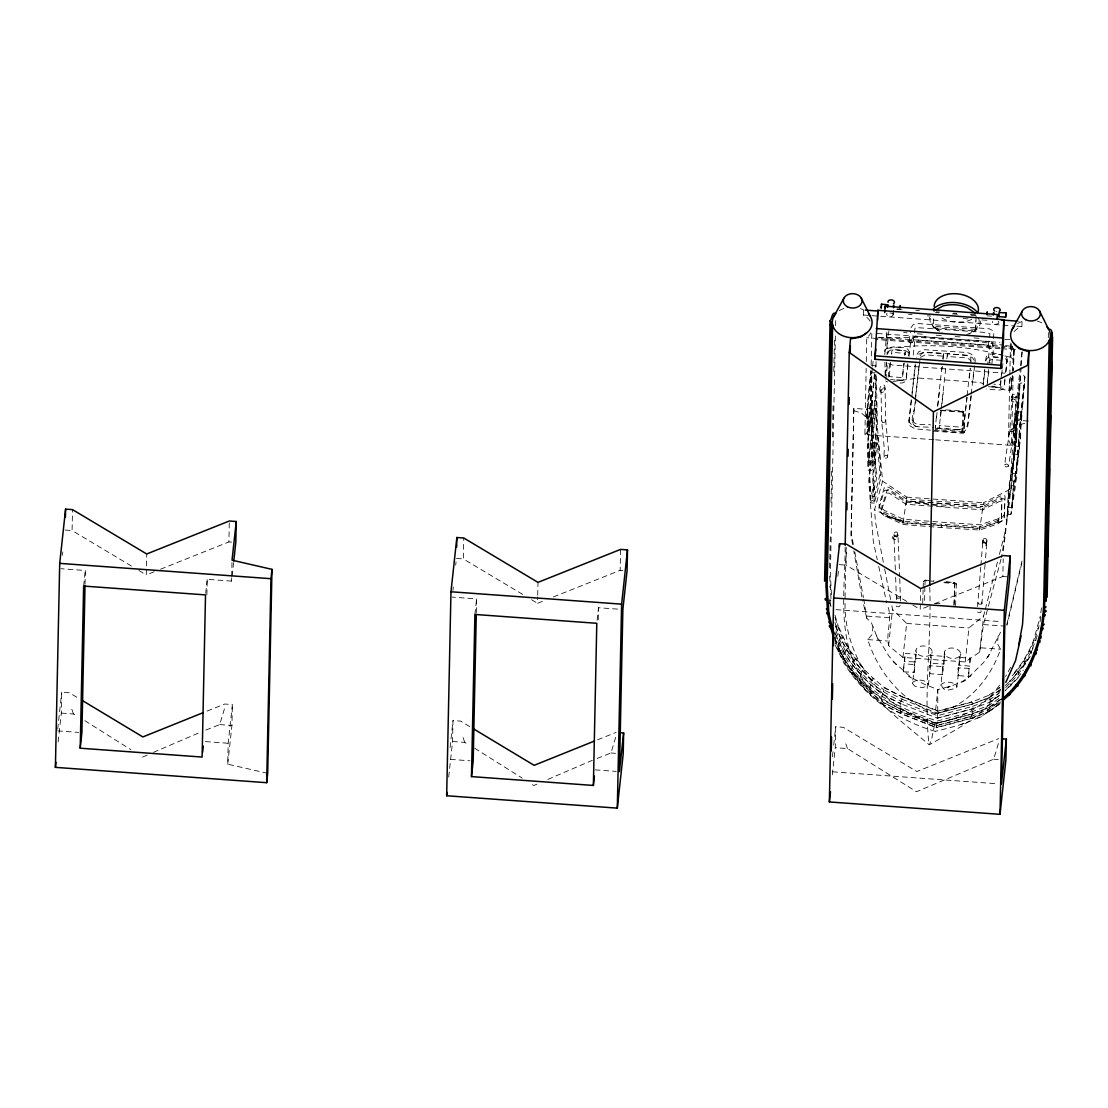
<?xml version="1.0" encoding="UTF-8"?>
<svg xmlns="http://www.w3.org/2000/svg" width="1108" height="1108" viewBox="0 0 1108 1108"><rect width="100%" height="100%" fill="white"/><g stroke="black" fill="none" stroke-linecap="round" stroke-linejoin="round"><path stroke-width="0.75" stroke-dasharray="5 3.75" d="M1015.773 480.983L1017.56 454.017L1022.144 411.899L1018.044 411.871L1011.798 479.238C1010.718 482.091 1017.324 482.035 1016.064 478.85M1013.751 452.715L1012.463 472.133C1011.673 473.892 1017.172 474.612 1016.479 472.507L1017.753 453.601M1012.463 472.964L1015.925 441.275C1017.933 434.53 1012.421 413.561 1021.451 420.361M1018.529 454.959L1014.665 453.934L1014.54 455.54M1019.415 448.795C1021.036 445.845 1014.291 444.931 1015.44 448.269M911.275 399.697L908.975 420.112L909.793 425.735L915.014 428.851L930.512 430.167M908.975 420.112C910.374 429.475 924.861 425.984 930.582 427.508M915.388 398.257C918.407 405.14 905.153 424.502 917.632 426.705M912.909 420.306C914.696 427.3 926.219 422.813 930.554 424.96M1001.563 518.059L1001.729 502.229A6.565 2.161 -39.3 0 0 997.989 502.187L982.754 509.832L906.081 504.265L889.419 493.351A6.039 2.313 46.3 0 0 886.912 493.78L881.622 510.137A2.992 1.15 46.1 0 0 884.392 513.849L903.228 522.602L979.901 528.17L982.921 506.439L998.142 498.794A6.565 2.161 -39.3 0 1 1001.881 498.835L1001.549 518.309A3.961 1.316 -39.2 0 1 998.266 521.965L982.893 527.173M1024.789 423.381L1019.845 424.558L1013.46 428.367L1020.149 368.604M1008.446 507.353L1011.812 507.796L1013.654 483.697L1019.54 446.926M933.919 439.71L864.905 434.71L866.165 368.341M866.29 361.54L866.747 337.718L868.423 336.306A19.889 15.249 1.2 0 0 870.805 332.788M934.861 724.687L934.889 723.15C880.791 709.868 843.133 655.659 845.113 600.716M58.156 741.931L61.3 713.109L61.729 692.181L69.319 692.735L79.014 698.539M131.436 566.036L72.075 530.538L72.519 509.625M85.039 584.29L85.33 570.495L60.954 568.723M154.22 571.742L146.27 574.913L146.713 553.986M206.891 594.857L207.224 579.332L231.6 581.104L231.96 577.739M160.577 569.207L228.885 541.923L229.314 520.995M267.693 773.342L227.736 764.174L228.179 743.246L232.375 704.563L224.786 704.023L204.745 712.029M231.6 581.104L231.669 577.891M231.697 576.271L232.001 561.798M227.736 764.174L231.932 725.491L232.375 704.563M448.698 777.096L452.563 741.501L453.006 720.574L460.596 721.128L470.291 726.931M522.699 594.428L463.338 558.931L463.781 538.017M476.301 612.682L476.592 598.888L452.216 597.115M542.311 601.395L537.546 603.306L537.671 596.866M537.712 595.259L537.989 582.379M598.237 619.801L598.486 607.724L622.862 609.497M553.432 596.963L620.148 570.315L620.591 549.388M829.629 567.878L830.321 535.136M831.014 502.381L831.706 469.64M832.385 436.884L833.077 404.129M833.77 371.388L834.462 338.632M835.39 335.987L830.377 573.847L831.512 595.979M835.612 325.641L835.751 318.744M832.316 774.811L835.266 747.692L835.709 726.765L843.299 727.319L916.828 771.528L998.751 738.593M845.141 547.047C845.127 588.403 837.288 633.568 858.34 671.656C874.226 702.417 903.366 722.61 928.947 744.59L929.418 744.701C955.235 730.186 983.322 716.239 1000.219 690.796M845.058 597.794L846.11 547.726M906.884 601.505L846.041 565.122L846.415 547.421M870.5 500.304L867.73 409.392L853.852 408.381L850.972 535.552L852.952 546.286M853.852 408.381L851.221 533.294L853.479 545.122M870.071 321.112A19.889 15.249 1.2 0 0 863.423 315.032L863.52 309.977M869.849 426.248L870.999 371.596M871.137 364.767L871.871 330.613M887.937 353.189L888.034 352.746A5.651 4.155 2.4 0 1 893.27 349.56L904.308 350.433A5.928 4.363 2.4 0 1 908.975 354.574L909.059 351.832A5.928 4.363 1.5 0 0 904.377 347.718L893.339 346.929A5.651 4.155 1.5 0 0 888.09 350.142L887.646 353.868M928.185 606.325L920.236 609.497L920.679 588.57M970.913 315.212L975.982 315.586L976.148 314.035L975.663 330.973L933.435 327.899L933.725 314.229M929.737 587.254C931.731 639.385 923.476 692.708 928.947 744.59M963.281 411.428L962.755 431.344L963.129 411.096L943.988 409.725M933.268 431.095L962.478 433.214A1.828 1.177 6.2 0 0 964.306 432.162L964.791 412.758A2.368 1.524 6.2 0 0 962.464 411.054M975.663 330.973L975.871 320.711M984.763 369.186L983.295 382.772A5.595 4.113 1.5 0 0 983.558 383.839M1005.912 371.817L1007.006 361.54A5.928 4.363 0.6 0 0 1003.793 357.856M1006.992 362.011L1007.075 358.937A5.928 4.363 1.5 0 0 1003.862 355.239M934.543 603.777L1002.851 576.506L1003.225 558.806M1008.529 436.317L1009.79 376.54M1009.831 374.836L1010.468 344.089M1007.657 513.904L1009.499 485.553L1015.607 446.524M1014.055 331.569A19.889 15.249 1.2 0 1 1021.922 326.528L1022.033 321.486L1018.584 321.237M1048.306 337.621L1048.403 332.455M935.637 439.834L1011.507 445.347L1013.211 372.191M1010.828 342.94A19.889 15.249 1.2 0 0 1012.407 346.749L1013.751 348.383L1013.238 370.488L1014.609 347.58M891.538 354.214L891.898 350.959A1.717 1.26 1.5 0 1 893.754 349.823L903.297 350.502A2.008 1.468 1.5 0 1 905.125 352.122L905.056 354.837A2.008 1.468 2.4 0 0 903.228 353.217L893.685 352.469A1.717 1.26 2.4 0 0 891.829 353.591M935.387 425.306L935.318 427.979L936.731 413.326M943.033 359.546L943.476 353.41L923.186 352.469L918.74 354.228L916.358 357.247M971.037 362.441L970.774 358.119L967.381 355.474L947.395 353.687L947.326 356.457L966.495 357.87L969.403 359.2L970.94 361.291M974.971 362.607C976.647 356.637 970.539 352.51 965.234 352.427L924.557 349.699L918.809 351.665L916.261 355.474M983.308 382.329L983.239 385.072L984.86 370.404M871.677 404.572L871.83 426.885L875.528 393.243L875.348 375.293M896.469 599.691L895.638 576.769M853.603 410.639L861.359 413.049L866.83 417.73L872.356 368.05M875.209 372.787L871.054 372.8L867.398 406.719L867.633 426.594L871.83 426.885M1015.939 415.735L1014.042 443.588C1012.892 445.956 1019.332 446.759 1018.349 443.989L1020.551 417.508M1015.981 417.065L1014.693 436.483C1013.834 438.477 1019.692 439.031 1019.041 436.898L1020.413 419.046M1016.022 416.566L1020.094 377.994C1018.848 374.629 1025.98 374.767 1024.872 377.676L1022.726 404.766M899.89 308.689L899.876 309.52L896.746 309.298M922.673 603.237L923.116 589.858M923.172 588.196L923.393 581.492A2.022 1.496 6.8 0 1 925.457 580.135L933.961 580.869M924.861 586.658L924.598 602.475M924.917 584.996L925.166 580.481M953.96 605.536L954.777 582.78L945.609 581.603M954.085 604.442L954.805 582.974M955.595 605.688L956.301 584.138A2.368 1.745 6.8 0 0 954.016 582.199M1004.333 517.09L1004.914 499.888A11.509 3.823 -39.2 0 0 1004.25 499.002L1003.862 498.849A11.537 3.795 -39.3 0 0 998.46 500.234L983.045 507.963L906.372 502.409L890.126 491.647A10.595 4.058 46.3 0 0 885.527 490.165L885.084 490.276A10.581 4.086 46.1 0 0 884.004 491.523L879.018 508.281A6.357 2.465 46.1 0 0 883.976 515.483L902.923 524.472L941.246 527.56L979.61 530.039L997.02 524.209A6.496 2.161 -39.2 0 0 1004.167 517.644L1005.081 496.495A11.509 3.823 -39.2 0 0 1004.402 495.608L1004.014 495.456A11.537 3.795 -39.3 0 0 998.627 496.841L983.212 504.583L906.524 499.016L890.292 488.268A10.595 4.058 46.3 0 0 885.694 486.772L885.237 486.883A10.581 4.086 46.1 0 0 884.17 488.129L879.281 504.431L879.018 508.281M1012.033 396.692L1012.061 396.207C1021.756 402.426 1011.438 386.166 1011.59 399.766M872.176 443.754L872.564 462.659L876.303 429.018L875.985 408.561L872.411 440.347C873.796 445.208 866.151 444.779 868.27 440.111L871.747 408.561L875.985 408.561M868.035 443.519L868.312 462.368L872.564 462.659M999.527 695.228L989.79 702.14L990.081 707.195L972.131 714.078L936.869 723.413L900.167 708.857L881.497 699.314L859.85 679.993L851.124 669.523L852.204 667.792C872.024 696.627 905.181 710.076 937.049 721.059L972.035 711.807L989.666 705.034L999.444 698.095M900.458 601.035L899.765 578.099M881.622 510.137L881.788 506.758L887.065 490.387A6.039 2.313 46.3 0 1 890.97 490.761L906.233 500.885L944.432 506.827M879.184 504.888A6.357 2.465 46.1 0 0 884.142 512.09L903.089 521.079L902.923 524.472L906.233 500.885L982.921 506.439L906.233 500.885M941.246 527.56L941.412 524.167L903.089 521.079L884.752 516.009L901.552 520.358M997.796 522.256L998.433 518.572A3.961 1.316 -39.2 0 0 1001.715 514.915L1001.729 514.666M1021.133 367.33L1016.632 437.992L1008.349 490.276L1006.964 519.333L979.472 528.516L902.798 522.948L874.531 509.722L882.605 481.149L877.453 427.896L876.317 375.169M1012.047 396.512L1009.928 429.835L1005.191 460.249L1005.205 465.997A2.368 1.579 35.7 0 0 1006.576 466.98L1008.599 466.233L1013.931 430.541L1016.105 396.415L1015.51 401.318M1016.064 397.149L1016.105 396.415M998.197 635.743L997.435 643.651L1000.538 649.233C990.386 678.996 967.035 706.696 935.221 713.538L937.853 689.578L951.093 686.074L947.451 687.459L965.844 680.409L961.869 681.932L971.079 675.395L967.644 678.193L983.627 662.459L990.081 653.568L987.657 657.252L1000.566 632.211M1018.086 412.896L1018.141 411.608M1020.357 377.246L1020.399 375.875M991.965 386.083L1006.369 390.362L1010.773 390.099L1011.992 376.54M1012.296 371.402L1014.028 347.524M1028.238 421.026L1014.36 420.029C1011.41 465.914 1009.028 512.228 1001.466 557.518M1021.244 365.612L1022.227 350.1L1020.343 366.928M834.961 622.53L836.332 627.156L835.307 628.998C841.138 645.271 850.238 660.257 861.858 673.041C881.095 696.101 910.485 705.173 937.479 715.699L972.104 706.53L973.059 707.541L972.45 708.885L937.313 718.192L900.735 703.677L900.416 702.264L902.134 699.19L883.769 689.855L883.575 688.373L884.78 687.777L902.812 696.987L937.811 710.865L936.426 727.734L900.43 713.455L881.968 704.023L869.905 694.204L869.794 693.123L870.694 692.292L883.658 702.721L901.94 712.042L936.482 725.74L969.666 716.959L988.571 709.605L999.776 701.655L1000.496 699.286L989.292 707.236L971.633 714.009L936.842 723.219C895.403 711.087 856.803 688.359 838.659 647.626L837.69 647.183C845.21 663.027 854.573 677.916 866.553 690.783M1019.028 398.035L1014 444.959M1016.756 433.671L1016.022 442.05M1020.773 434.045L1015.15 487.977L1011.285 512.824C1011.895 515.511 1006.355 514.86 1007.906 512.381M980.76 567.144L977.561 606.588M980.899 565.454L982.838 541.203C982.131 537.103 988.336 537.948 986.868 541.757L985.206 562.601M985.067 564.291L981.674 606.381M1018.377 403.755L1019.692 384.351C1018.986 382.149 1025.094 382.856 1024.18 384.767L1022.67 404.171M1020.274 419.212L1020.496 416.899M871.927 430.638L871.885 408.381M1017.629 453.241L1017.906 450.457M1013.792 452.216L1017.407 419.17M1018.335 404.268L1014.693 437.314M1020.606 416.996L1020.565 416.179M1022.615 404.669L1022.518 406.802M874.475 373.853L870.943 408.118L871.428 434.474L871.857 432.355M874.932 374.199L867.689 441.344L867.799 468.601C867.038 471.537 873.769 471.385 872.592 468.13L876.83 428.117L876.511 402.384C877.259 399.462 870.722 399.711 871.844 402.869M1020.648 416.511L1024.942 376.388M1022.573 405.154L1018.321 445.236M1003.252 550.87L1011.285 487.132M62.408 555.26L62.782 551.909M57.713 729.189L61.729 692.181M83.64 586.063L85.33 570.495M205.7 593.348L207.224 579.332M232.14 576.063L233.608 562.601M452.95 590.384L453.31 587.018M455.693 565.163L456.053 561.798M450.083 747.485L453.006 720.574M474.903 614.455L476.592 598.888M597.129 620.189L598.486 607.724M837.856 576.271L838.396 571.271M870.791 370.418L866.761 411.941L867.204 434.142L871.428 434.474M866.83 417.73L867.73 409.392M832.454 756.709L832.994 751.709M833.715 745.061L835.709 726.765M880.209 391.152C877.91 386.983 884.696 381.401 885.029 387.62L885.735 420.818L888.408 448.975L887.439 457.466A2.368 1.648 -23.4 0 1 885.929 458.241L883.893 457.202L884.322 449.059L881.663 420.943L880.957 387.675C881.012 390.335 887.231 384.725 884.322 390.902M884.766 354.56L886.926 331.666L887.065 354.754M884.71 351.527L884.96 349.782L887.009 348.397L888.935 330.696M885.846 379.379L887.619 363.022L892.079 364.989L1004.956 373.161M893.131 314.658L893.616 310.143M888.131 377.219L889.516 364.463M937.687 713.247L972.007 704.217L972.464 702.791L971.439 701.973L937.714 711.197L902.812 696.987L901.746 697.652L901.926 699.134L937.659 713.303L972.007 704.217L989.444 697.528L989.901 696.087L988.751 695.325L970.58 702.5L937.714 711.197L937.853 689.578L924.072 684.107L908.699 676.268L912.147 678.318L893.505 661.615L896.275 664.869L888.519 655.548L876.373 635.355L877.993 639.316L871.442 622.848L866.761 618.181L863.769 599.22M908.975 356.541L910.873 340.114L914.876 336.347M895.361 569.941L893.934 535.316C894.018 537.061 900.776 531.895 896.58 538.599A2.535 1.773 -29.6 0 1 895.07 539.471C888.63 539.361 896.843 526.231 897.979 534.859L899.696 576.395M913.227 355.142L914.765 341.209L916.953 339.99L986.979 344.962L989.624 346.679L987.768 363.992M1001.023 559.18L983.475 624.58L979.666 652.169L965.248 661.947L902.965 657.432L888.602 645.562C885.541 632.1 893.408 617.876 887.037 604.525M888.602 645.562L892.536 609.317L891.552 604.275M933.435 327.899L930.512 318.356M902.965 657.432L906.649 623.444L892.536 609.317M835.141 632.488C846.706 663.443 870.182 690.824 900.956 703.719L899.724 708.04L900.887 711.294L936.606 725.463L970.927 716.377L971.467 717.098L971.024 718.58L936.426 727.734M960.567 653.859L958.697 665.105L969.639 666.143L969.777 665.423L970.192 658.027L959.085 657.459L959.417 664.468L957.575 675.478L968.503 676.503L968.738 675.077L969.071 668.401L957.963 667.833L958.281 674.827L956.758 687.528C936.412 696.281 941.301 679.744 943.268 666.531L929.529 665.769L929.847 672.764L928.31 685.464L922.604 687.639L914.751 686.115L912.327 683.359L915.042 664.717L904.059 663.692L903.435 670.852L903.505 671.794L914.571 672.362L914.28 665.396L916.164 654.343L905.181 653.318L904.64 658.761L904.627 661.421L915.693 661.988L915.887 650.618M930.526 666.573L930.651 655.396L944.598 656.407L942.714 667.459L943.42 672.334L942.673 674.634L929.335 673.664L930.526 666.573L929.847 665.562M944.321 652.681L944.127 664.052L930.457 663.29L932.133 651.795M940.637 410.528L962.395 412.107L962.52 410.86M962.727 430.236L962.52 431.483L935.124 429.502M964.32 432.162L964.389 431.497A1.828 1.177 6.2 0 1 962.547 432.549L932.174 430.292M991.826 364.283L993.682 346.458L992.352 343.328L989.693 341.486M965.248 661.947L968.932 627.959L983.613 615.937L984.887 610.951M982.561 542.837L982.893 540.025L984.61 542.311L986.923 540.635L986.065 545.482L983.779 545.025L982.561 542.837L984.735 542.38L986.439 544.887M1012.767 359.047L1010.856 357.385L1012.615 341.306M979.666 652.169L983.613 615.937M1008.876 390.805L1010.773 373.257M1010.773 390.099L1012.56 373.742M1011.272 388.562L1012.698 375.418M1013.46 428.367L1014.36 420.029M1016.161 415.209L1019.72 383.479M1016.632 437.992L1010.482 493.074M1020.745 415.639L1024.221 383.867M885.292 375.21L886.732 362.081M885.583 374.532L886.857 363.036M890.638 362.371L889.128 378.036L889.198 375.404A1.676 1.233 1.5 0 0 890.735 376.748L900.762 377.468A1.565 1.15 1.5 0 0 902.438 376.429L903.879 363.466M904.765 355.363L905.125 352.122M904.17 362.898L902.369 379.158A1.565 1.136 2 0 1 900.693 380.169L890.666 379.379M907.784 363.743L906.247 377.232A5.485 4.044 1.5 0 1 901.164 380.363L893.713 379.85M908.685 355.571L909.045 352.302M907.881 364.92L906.178 379.961A5.485 4.003 2 0 1 901.095 383.036L897.078 382.759M985.663 360.986L986.12 357.247A5.651 4.155 1.5 0 1 991.355 354.034L1001.757 354.754M987.228 382.509L988.668 369.476M989.389 362.953L989.929 358.064A1.717 1.26 1.5 0 1 991.771 356.928L1001.313 357.621M987.159 385.196L988.779 370.557M1000.815 380.307L1000.469 383.548A1.565 1.15 1.5 0 1 998.779 384.573L993.765 384.213M1000.995 378.687L1001.895 370.571M1000.94 381.304L1000.399 386.166A1.565 1.15 0.6 0 1 998.71 387.218L988.682 386.554M1001.646 374.823L1002.186 369.961M1002.366 368.341L1002.906 363.479M1004.901 379.019L1004.277 384.351A5.485 4.044 1.5 0 1 999.181 387.468L988.308 386.72M1005.621 372.482L1007.061 359.421M1005.011 379.989L1004.208 386.941A5.485 4.03 0.6 0 1 999.832 390.044L987.644 389.324A5.595 4.072 1.1 0 1 986.272 388.95M872.55 366.374L873.118 361.319M912.036 392.897L915.291 363.978M908.906 422.785L911.676 398.146M911.856 396.498L915.443 364.657M915.582 396.553L919.211 364.324M912.84 423.007L915.222 401.705M915.416 400.071L919.917 360.114M937.506 406.47L941.939 367.108M942.908 358.549L943.476 353.41M936.495 417.522L937.077 412.425M937.839 405.639L939.362 392.066M941.883 369.726L942.271 366.332M941.038 410.182L939.238 428.27L939.307 425.597L958.988 427.023A5.055 3.698 1.5 0 0 960.747 426.926L963.835 424.433L966.896 397.232M941.232 408.478L945.858 367.385M946.828 358.826L947.395 353.687M940.567 416.539L941.288 410.099M942.008 403.644L943.282 392.37M967.09 395.528L970.151 368.327M967.104 397.329L963.766 427.134L960.678 429.599A5.055 3.67 1.5 0 1 958.919 429.696L932.244 427.633M969.292 377.994L970.345 368.659M971.01 395.819L967.603 425.43L964.846 428.394L958.835 429.558M971.19 394.116L974.07 368.549M971.217 395.875L967.533 428.117L964.791 431.067L958.766 432.217M973.073 379.518L974.777 364.297M1019.18 436.4L1019 437.799M1012.061 478.49L1011.784 480.595M1021.285 420.86L1021.493 419.503M1016.645 472.008L1016.479 473.324M900.015 308.744L899.904 309.52M1010.925 488.78L1011.382 485.623L1015.357 486.149M923.421 581.298L923.324 582.06A2.022 1.496 6.3 0 1 925.388 580.675L933.767 581.257M943.878 582.697L953.919 583.417L954.057 582.323M875.168 367.33L875.597 365.211L875.735 366.609M1013.501 484.875L1010.953 514.347M909.142 341.306L910.499 331.154M913.2 341.596L915 328.176L916.759 327.608L987.27 332.58L989.956 333.799L988.114 347.039M992.172 347.33L993.931 332.885L992.394 330.35L989.098 328.771L917.576 323.494L913.227 324.602L910.956 327.774M1008.474 507.104L1009.803 484.819L1014.679 453.975M1009.665 681.572C1010.635 680.644 1040.066 648.222 1028.792 651.296L1022.878 661.615L1013.612 673.747M1013.668 484.916L1018.543 454.515M1040.786 612.807L1041.478 607.904M902.798 522.948L903.089 521.079M906.524 499.016L906.815 497.146L882.605 481.149M906.081 504.265L906.372 502.409M979.472 528.516L979.763 526.646L997.186 520.815A6.496 2.161 -39.2 0 0 1004.333 514.264L1004.485 513.697M983.212 504.583L983.502 502.713L1008.349 490.276M979.901 528.17L979.61 530.039L979.763 526.646L941.412 524.167M982.754 509.832L983.045 507.963M871.345 365.654L875.597 365.211M985.954 360.446L986.051 360.003A5.651 4.155 0.6 0 1 991.286 356.762L1001.687 357.399M893.02 538.502L893.671 537.228A2.535 1.773 -29.6 0 1 895.181 536.341L897.245 537.311M883.893 457.202L884.53 455.997A2.368 1.648 -23.4 0 1 886.026 455.236L888.076 456.274M915.402 655.022L915.956 654.094M914.28 665.396L914.529 664.495M943.836 657.086L944.404 656.158M942.714 667.459L943.268 666.531M937.326 718.15L972.215 708.885L990.303 702.043L1001.452 694.12M874.558 496.356L880.057 474.182L877.134 442.881L873.27 442.674L875.985 474.113L871.137 496.315L874.655 496.273L873.215 477.479L877.093 442.757M920.166 355.834L921.759 353.438L925.817 352.219L966.439 355.197L972.381 357.579L974.985 361.79M1004.665 464.723L1006.673 463.975A2.368 1.579 35.7 0 1 1008.058 464.945L1008.599 466.233M1028.792 651.296L1033.653 640.258L1040.329 616.09M1040.994 617.004C1036.825 638.596 1027.573 659.606 1012.31 675.672M1011.826 507.769L1019.942 441.635L1022.158 411.885M1021.853 563.072L1006.95 625.355M1006.798 624.566L1022.005 560.994M224.398 708.954L219.73 724.604L202.847 731.225M615.674 737.346L610.993 752.997L595.605 759.035M998.377 743.537L993.696 759.188L916.468 791.721L847.481 748.579L835.266 747.692M930.983 662.418L930.457 663.29M929.847 672.791L929.335 673.664M959.417 664.481L958.905 665.354M958.295 674.855L957.769 675.728M985.317 609.289L997.699 561.105M999.402 554.471L1005.371 531.203M873.242 442.701L869.448 477.409L871.068 496.329M904.627 661.421L905.222 653.36M903.505 671.794L904.1 663.734M970.192 658.027L969.639 666.143M969.071 668.401L968.503 676.503M867.73 426.566L871.387 393.008L871.193 372.62M868.409 462.341L875.902 394.6L875.916 374.642M912.327 683.359L912.59 682.431C916.815 678.83 925.873 679.398 928.573 684.536M940.761 685.423L941.024 684.495C945.249 680.894 954.32 681.462 957.021 686.6M970.927 716.377L972.755 713.344L972.45 708.885M1037.254 635.687C1031.908 652.986 1022.144 668.803 1009.402 681.628M877.301 435.153L872.578 476.856L874.337 503.046L880.264 480.041A8.421 1.011 -88.7 0 0 880.611 477.285L880.763 469.363L877.619 436.441C877.965 433.782 872.204 434.114 872.993 436.926L868.741 480.734L873.298 541.438L877.273 559.706M835.072 617.627C840.363 637.045 850.681 655.05 864.475 669.661L848.977 648.997L838.202 626.075L836.457 625.327L835.723 626.671L840.557 638.485L846.692 649.953C856.262 665.659 869.226 679.052 884.004 689.938L882.19 694.19L900.956 703.719M835.723 626.671L836.332 627.156C843.604 647.64 856.262 665.963 872.398 680.478L870.265 684.412L882.19 694.19M1031.257 652.072L1033.099 647.903M876.373 400.985L871.719 443.117L872.162 470.235M1010.094 681.254L1010.122 680.146M1010.607 667.321L1005.579 676.406M1030.205 656.213L1018.058 674.841L1005.302 687.874M901.94 712.042L900.43 713.455L900.887 711.294L882.494 701.904L881.663 702.791L881.968 704.023L901.109 713.455L936.385 727.444L970.289 718.469L987.934 711.696L999.984 703.788M829.061 603.625L830.127 601.907L829.601 596.88M835.307 645.396L844.088 663.207C864.545 696.669 897.66 720.657 935.29 731.335L936.482 725.74L936.412 727.721M920.429 357.385L925.235 354.837L943.407 356.139M883.658 702.721L882.73 704.065C861.775 688.484 844.324 667.598 835.28 642.917M966.785 334.394C973.904 332.649 981.536 325.877 978.503 317.913M999.555 685.159C984.444 706.641 960.608 719.424 934.889 723.15L931.814 738.482L929.418 744.701M1005.552 690.145L1018.363 677.071L1023.404 670.118M846.692 649.953C844.795 652.377 844.947 655.424 843.797 658.651L853.562 673.207L862.121 683.484L860.043 684.481L860.861 682.611L870.694 692.292C868.561 689.425 870.583 687.459 870.431 684.619L852.052 664.634L844.795 653.859L834.961 633.291M829.573 600.661L830.889 600.12M853.562 673.207L852.495 674.426L851.304 673.927L852.301 672.321L860.861 682.611L859.85 679.993M969.666 716.959L971.024 718.58L988.738 711.779L989.292 707.236L1001.313 699.217M1018.1 677.888L1005.15 690.88M1031.146 652.307L1030.426 652.695M844.088 663.207L846.235 662.335L840.113 650.867C836.498 654.066 838.77 648.983 838.659 647.626M864.905 434.71L866.373 433.339A19.916 14.667 1.9 0 0 868.007 418.755L866.844 417.397M1005.302 685.52L1008.765 682.459M1000.552 701.932C983.281 719.632 958.586 725.712 935.29 731.335M935.221 713.538C902.424 701.807 878.104 672.279 867.799 639.593L872.051 634.552L873.007 626.657M1012.006 429.211L1013.46 428.034M999.97 687.556L987.81 695.893L988.751 695.325M1000.192 689.758L989.181 697.569L971.771 704.245L972.104 706.53L989.61 699.813L999.291 692.943M989.666 697.417L1000.69 689.578M988.959 711.641L1000.219 703.649M1037.504 628.513L1038.819 627.848M1033.653 640.258L1036.008 640.175M970.58 702.5L971.439 701.973M1022.878 661.615C1027.144 659.662 1023.266 665.188 1026.327 665.963M1015.911 671.213C1018.529 669.052 1019.665 676.42 1018.363 677.071M998.71 688.151L999.693 687.556M147.184 755.102L142.503 757.138L139.608 755.282M153.43 752.387L200.991 731.959M536.895 784.173L533.765 785.53L529.43 782.747M547.823 779.423L592.268 760.351M597.558 739.798L616.062 732.416M960.691 724.618L964.32 723.219M977.505 718.164L981.48 716.641M877.55 337.815L919.321 337.428L980.261 341.846L1003.806 345.253M997.962 518.863L980.054 524.776L941.717 522.214L903.38 519.209L884.558 510.469A2.992 1.15 46.1 0 1 881.788 506.758M872.204 400.764L872.605 427.868L867.938 470M867.245 434.225L871.816 393.631L871.788 371.208M915.527 336.153L989.846 341.541M914.737 336.389L915.637 336.112M874.004 501.439C871.04 498.378 869.849 504.098 871.207 502.27L876.179 479.972A8.393 0.9 -89 0 0 876.567 476.094L873.464 435.084M988.738 711.779L987.2 710.228L998.336 702.334L999.139 703.746M989.444 697.528L990.746 701.073L989.79 702.14M892.896 381.512L918.463 378.036L979.403 382.454L983.627 383.673M887.009 348.397C925.692 343.425 965.525 345.17 1003.183 355.488M1010.205 686.046L1011.189 684.952L1009.928 683.788M1012.781 399.088L1011.715 399.476A1.953 1.191 27.7 0 0 1011.715 400.5L1012.795 401.539A2.216 1.343 27.7 0 0 1014.305 401.996L1015.371 401.608A1.953 1.191 27.7 0 0 1015.371 400.584L1014.305 399.545M1004.928 339.436L1010.094 339.533M870.874 502.977L874.337 503.046M867.315 408.256L871.428 408.478M1000.053 348.646L875.555 339.464M1001.77 348.757L1017.116 349.768M1001.244 360.266L991.702 359.643A1.717 1.26 0.6 0 0 989.86 360.793M906.815 497.146L983.502 502.713M1013.751 348.383L1001.48 347.497M986.896 315.835L991.591 316.182M935.443 312.65L938.822 312.885M952.34 313.869L957.409 314.243M863.409 315.032L870.306 315.531M872.024 315.655L1015.039 326.029M1016.756 326.154L1021.922 326.528M975.829 329.408L933.601 326.348L939.903 331.223L937.41 329.81M917.355 333.827L925.942 334.45M936.246 335.198L944.833 335.821M955.124 336.569L963.711 337.192M974.015 337.94L982.588 338.563M877.314 333.48L999.984 342.386M878.949 337.275L1000.164 346.07M1001.867 346.195L1012.116 346.942M999.762 347.358L866.747 337.718M940.553 410.14L962.395 411.733A2.368 1.524 6.2 0 1 964.708 413.436M935.263 428.256L962.658 430.236M839.116 564.623L846.041 565.122M1002.851 576.506L1008.377 576.908M65.15 530.039L72.075 530.538M228.885 541.923L231.641 542.117M456.427 558.432L463.338 558.931M620.148 570.315L622.918 570.509M935.014 603.251L943.573 603.86M835.972 609.649L1001.438 621.657M866.982 616.117L889.918 617.779M983.475 624.58L1004.762 626.117M906.649 623.444L968.932 627.959M867.799 639.593L887.383 641.02M980.954 647.806L1000.538 649.233M993.696 759.188L998.266 759.52M61.3 713.109L73.502 713.995L77.685 716.46M219.73 724.604L231.932 725.491M452.563 741.501L464.778 742.388L468.947 744.853M610.993 752.997L615.563 753.329M832.551 771.805L998.017 783.813M57.533 730.865L78.654 732.402M205.423 741.598L228.179 743.246M450.43 759.382L469.93 760.794M595.065 769.866L616.187 771.403M897.134 308.883L902.244 309.257M915.887 310.282L919.308 310.545M936.357 311.819L939.778 312.068M953.42 313.093L956.827 313.356M970.483 314.367L975.594 314.755M889.807 313.01L893.228 313.259M908.574 314.409L911.981 314.672M927.341 315.822L930.748 316.071M946.107 317.22L949.514 317.484M963.157 318.508L968.281 318.882M981.923 319.907L987.048 320.295M944.792 582.06L953.946 582.766A2.368 1.759 7.4 0 1 956.232 584.705M962.395 412.107L963.143 412.675M953.919 583.417L954.667 584.068M903.629 332.455L907.064 332.885M1005.496 345.488L1012.213 346.458M903.519 697.638L885.569 688.47L873.256 678.387L871.816 679.19L872.398 680.478M959.417 657.252L960.096 658.263M930.983 655.188L931.648 656.199M958.295 667.625L958.96 668.636M915.36 662.196L914.723 661.241M942.673 674.634L942.035 673.678M882.397 694.314L881.497 699.314M881.719 699.439L882.494 701.904M1004.873 355.89L1010.856 357.385M829.504 586.769L830.64 587.642M870.112 694.37L871.927 693.151L862.121 683.484M885.666 381.014L887.605 382.011M939.445 331.029L936.842 329.547L942.049 332.511M474.667 748.219L522.187 778.093M84.817 720.671L130.924 749.7M912.826 605.051L920.236 609.497M531.605 599.76L537.546 603.306M138.86 570.481L146.27 574.913M860.694 675.021L859.683 679.8M829.643 601.616L831.069 606.741M873.256 678.387L874.074 679.107L863.644 668.927C861.373 669.938 861.927 672.778 860.528 674.827M856.124 659.62C852.578 658.166 852.135 664.842 852.204 667.792L844.905 656.961L835.141 636.56M884.78 687.777L885.569 688.47M848.977 648.997L847.551 648.222L846.554 649.731M843.008 637.82C838.534 636.297 839.642 644.288 837.593 646.933M843.797 658.651L852.301 672.321L852.094 669.938L851.124 669.523M1011.507 445.347L1010.371 443.796A19.916 14.653 1 0 1 1012.006 429.211M943.448 664.191L943.171 663.304M913.878 672.501L913.601 671.614M835.183 638.817L836.789 642.737M840.113 650.867L841.734 654.828L834.975 638.61M835.141 640.895L844.961 661.434L843.95 662.986M845.792 743.814L847.481 748.579M463.089 737.623L464.778 742.388M71.812 709.231L73.502 713.995M835.003 615.328L838.202 626.075M866.761 618.181L862.55 599.996M878.727 566.354L886.677 602.863M829.754 602.766L830.391 605.993M883.325 562.185L875.431 521.785L874.531 509.722M884.641 568.916L891.22 602.586M854.767 551.881L863.451 597.531M861.899 596.99L853.797 550.884M929.446 317.234L930.221 321.583A25.733 16.468 6.2 0 0 939.21 331.057M831 598.528L829.56 574.775M876.026 361.568L876.179 368.368M884.918 362.15L885.167 375.958M892.203 313.107A3.269 2.091 6.2 0 1 892.342 315.946A3.269 2.091 6.2 0 1 887.979 316.002A3.269 2.091 6.2 0 1 887.079 313.176M980.857 610.813A2.05 1.413 15.2 0 1 979.361 612.738A2.05 1.413 15.2 0 1 977.173 610.633M1012.809 398.852A2.216 1.343 27.7 0 1 1014.319 399.309M839.352 310.669A19.875 15.249 1.2 0 1 848.659 307.373M860.514 308.633A19.875 15.249 1.2 0 1 863.52 309.977M998.405 321.251A3.269 2.091 6.2 0 1 995.954 324.201A3.269 2.091 6.2 0 1 992.449 321.32M996.881 311.722A3.269 2.091 6.2 0 1 996.037 311.597M1017.656 323.605A19.889 15.249 1.2 0 1 1022.019 321.486M1037.226 321.057A19.889 15.249 1.2 0 1 1044.512 324.658M900.084 605.162A2.05 1.427 -2.2 0 1 897.979 606.782A2.05 1.427 -2.2 0 1 896.026 605.162M988.807 362.925A2.036 1.302 6.2 0 1 990.344 362.912M980.746 320.988A25.733 16.468 6.2 0 1 969.043 333.868M971.744 319.243A22.215 14.224 6.2 0 1 940.429 316.957M880.652 390.459L880.361 390.805A1.953 1.233 -15.8 0 0 880.32 391.816L881.414 392.37A2.216 1.399 -15.8 0 0 883.007 392.135L884.17 391.249A1.953 1.233 -15.8 0 0 884.212 390.238L883.118 389.684A2.216 1.399 -15.8 0 0 881.525 389.919L880.652 390.459M909.751 340.391L909.433 340.641A2.174 1.385 6.2 0 0 909.391 341.998L910.125 342.552A1.981 1.274 6.2 0 0 912.161 342.691L912.923 342.261A2.174 1.385 6.2 0 0 912.95 340.904L912.216 340.35A1.981 1.274 6.2 0 0 910.18 340.198L909.751 340.391M988.738 346.125L988.405 346.375A2.174 1.385 6.2 0 0 988.378 347.732L989.112 348.286A1.981 1.274 6.2 0 0 991.134 348.424L991.895 347.981A2.174 1.385 6.2 0 0 991.923 346.638L991.189 346.084A1.981 1.274 6.2 0 0 989.153 345.931L988.738 346.125M978.696 603.86A2.05 1.219 4.7 0 0 981.965 603.209A2.05 1.219 4.7 0 0 979.153 601.783A2.05 1.219 4.7 0 0 978.696 603.86M882.688 422.203A2.036 1.496 -3.5 0 0 885.735 420.818A2.036 1.496 -3.5 0 0 882.674 419.613A2.036 1.496 -3.5 0 0 882.688 422.203M983.613 542.601A2.036 1.468 4.5 0 0 986.882 541.757A2.036 1.468 4.5 0 0 984.084 540.081A2.036 1.468 4.5 0 0 983.613 542.601M1010.635 431.275A2.036 1.51 6.5 0 0 1013.931 430.541A2.036 1.51 6.5 0 0 1011.216 428.727A2.036 1.51 6.5 0 0 1010.635 431.275M918.186 654.482A8.158 5.221 6.2 0 0 931.828 653.124A8.158 5.221 6.2 0 0 922.008 645.992A8.158 5.221 6.2 0 0 918.186 654.482M946.62 656.545A8.158 5.221 6.2 0 0 960.262 655.188A8.158 5.221 6.2 0 0 950.456 648.055A8.158 5.221 6.2 0 0 946.62 656.545M897.245 598.029A2.05 1.205 -1.5 0 0 900.527 597.198A2.05 1.205 -1.5 0 0 897.757 595.938A2.05 1.205 -1.5 0 0 897.245 598.029M894.696 536.272A2.036 1.468 -3 0 0 897.979 535.247A2.036 1.468 -3 0 0 895.195 533.751A2.036 1.468 -3 0 0 894.696 536.272"/><path stroke-width="1.5" d="M236.239 521.508L232.043 560.177L271.986 569.36L267.693 773.342L266.668 782.691L55.4 767.359L59.707 563.376L65.594 509.126L72.519 509.625L146.713 553.986L229.314 520.995L236.239 521.508L235.796 542.421L233.788 560.925M65.427 517.173L65.594 509.126M80.219 748.205L83.64 586.063L205.52 594.899L202.113 757.055L80.219 748.205L81.909 732.637L84.997 586.007M266.668 782.691L270.975 578.695L271.986 569.36M623.638 732.956L623.208 753.883L617.308 808.134L446.663 795.752L450.97 591.769L456.856 537.519L463.781 538.017L537.989 582.379L620.591 549.388L627.502 549.9L627.059 570.814L622.862 609.497L619.441 771.639L623.638 732.956L620.605 732.734M456.662 547.172L456.856 537.519M471.482 776.597L474.903 614.455L596.796 623.292L593.376 785.447L471.482 776.597L473.171 761.03L476.274 614.4M617.308 808.134L621.616 604.151L627.502 549.9M824.601 581.146L830.1 320.808C832.108 319.076 831.817 311.016 835.861 313.578A19.889 15.249 1.2 0 0 838.825 333.591A19.889 15.249 1.2 0 0 865.043 334.173L868.534 331.25A19.889 15.249 1.2 0 0 868.437 313.758M831.125 325.281L831.208 321.832L830.1 320.808M833.784 634.081L828.839 613.015L827.136 585.273L832.634 324.963L831.457 325.821L825.959 586.146L827.676 613.998L833.576 638.305M1006.341 739.147L1005.898 760.074L1000.012 814.325L829.366 801.943L833.673 597.946L839.559 543.696L846.484 544.208L920.679 588.57L1003.294 555.579L1010.205 556.077L1009.762 577.005L1004.887 621.907L1001.466 784.062L1006.341 739.147L1001.798 738.814M831.263 750.975L831.554 737.18M832.357 699.231L832.676 683.705M833.479 645.756L833.77 631.948M839.49 546.923L839.559 543.696M845.182 545.316L849.24 352.427L850.515 338.84L860.653 337.109L866.844 332.663M846.914 509.749L847.066 502.838M848.049 456.233L848.188 449.322M849.13 404.434L849.282 397.537M850.224 352.649L850.376 345.738M929.764 585.536L933.435 411.816L849.24 352.427M1000.012 814.325L1004.319 610.328L1010.205 556.077M1013.668 343.314L1019.152 348.604L1028.82 351.776L1023.363 610.73L1022.532 624.427L1018.764 644.828M1001.854 699.231C1030.62 675.465 1043.14 637.363 1043.722 600.993L1049.207 340.668L1050.19 341.693L1044.692 602.018C1044.11 638.54 1031.534 676.78 1002.657 700.63M1045.398 591.575L1045.536 584.678M1046.52 538.128L1046.631 532.948M1047.614 486.412L1047.753 479.515M1048.708 434.682L1048.847 427.785M1049.83 381.235L1049.982 374.352M1046.091 584.332L1045.62 601.215M1046.714 555.025L1047.185 532.616M1047.836 501.578L1048.279 480.886M1048.93 449.862L1049.401 427.453M1050.052 396.415L1050.495 375.723M1051.146 344.699C1051.506 339.034 1054.428 328.938 1048.487 329.007L1039.443 310.78M1051.27 337.04L1051.34 333.591M1046.174 601.076L1051.284 337.802M1046.852 593.071L1047.282 572.393M1047.614 556.867L1048.376 520.677M1048.736 503.434L1049.47 468.947M1049.83 451.718L1050.592 415.514M1050.924 400.002L1051.714 362.067M1052.046 346.555L1052.337 332.76M1047.115 597.295L1052.6 336.957M874.849 359.297L877.882 310.295L1003.959 319.741L1003.391 342.635L1000.94 368.465L874.849 359.297L875.832 348.965M877.633 320.226L877.882 310.295M885.181 307.982L885.237 306.168L997.602 314.589L997.449 319.506M1000.94 368.465L1003.959 319.741M881.497 305.309L881.511 304.174L888.048 304.839A2.036 0.886 -60.2 0 1 887.896 306.279L887.411 307.484M900.139 307.332L900.195 305.531L899.973 307.318M986.951 313.979L987.214 311.847L987.103 314.16M881.414 306.487L881.192 308.163L881.511 304.229M1028.82 351.776L1027.545 365.363L933.435 411.816M884.696 312.622L885.237 306.168M997.103 319.229L997.602 314.589M55.4 767.359L55.954 762.276M202.612 752.374L203.29 746.155M446.663 795.752L447.036 792.359M593.376 785.447L594.387 776.099M829.366 801.943L830.474 791.763M1051.672 340.752L1050.19 341.693M1021.091 635.881L1015.565 660.576L1005.842 682.362M1005.621 317.179L1005.925 312.844L1005.579 317.22L998.959 316.556A2.244 0.969 -60.2 0 1 998.876 316.251M1031.243 661.601L1033.113 657.363M993.114 315.157L993.585 313.952A2.036 0.886 -60.2 0 0 993.737 312.511L993.364 313.121M833.479 317.096L843.825 298.329M1011.798 330.032L1022.13 311.265M1025.191 672.168L1027.462 668.207M1037.462 649.759L1036.548 650.313M1021.867 678.151L1023.654 675.686M829.31 625.632L829.657 627.17L831.429 626.186M828.839 613.015L826.79 613.79L827.233 612.115M1041.049 638.097L1040.98 636.504M1026.05 672.057L1026.022 670.354M827.413 599.317C826.277 601.893 823.521 598.597 826.125 598.32M933.933 310.96L942.963 305.988A24.875 15.928 6.2 0 1 967.339 307.747L974.888 312.872M999.278 316.763L998.987 314.132A2.23 1.122 67.4 0 1 999.167 312.567L1005.925 312.844M1045.315 607.696L1045.994 606.699M203.207 712.638L142.863 736.945L83.169 701.018M594.47 741.03L534.139 765.337L473.061 728.579M833.909 637.876L832.8 638.804L833.728 639.912M1045.273 612.073L1046.271 611.242L1045.467 610.245M1043.085 625.508L1044.276 624.192M865.237 310.101L877.301 310.988M1001.355 319.977L1016.867 321.112M831.457 325.821C828.341 325.253 832.648 323.384 831.208 321.832M833.673 597.946L1004.319 610.328M59.707 563.376L270.975 578.695M450.97 591.769L621.616 604.151M876.22 328.536L1002.297 337.982M874.946 355.82L1001.023 365.266M1044.373 614.164C1046.852 614.843 1043.514 617.627 1042.877 614.954M827.108 609.816L826.305 608.874M829.407 622.876L828.895 622.031M1039.872 640.549L1039.941 642.321L1038.085 641.186M894.045 305.24L893.547 305.24A2.036 1.025 67.4 0 0 893.394 306.681L893.63 307.733M1030.897 663.997L1030.952 665.839L1029.138 664.578M1017.684 684.453L1017.684 686.378L1015.939 684.993M1040.994 628.416L1042.586 629.566L1043.251 628.125M1034.138 653.249L1035.689 654.523L1036.354 653.055M1023.072 675.174L1024.277 676.559L1025.385 675.34M1007.712 694.051L1008.834 695.533L1009.942 694.301M861.138 297.844L870.182 316.071M830.931 626.145L832.343 630.867M830.612 626.823L832.025 631.56M999.721 310.891A3.269 2.091 6.2 0 1 999.194 311.279M994.596 310.946A3.269 2.091 6.2 0 1 996.134 307.553A3.269 2.091 6.2 0 1 1000.053 310.406M888.076 302.276A3.269 2.091 6.2 0 1 892.106 300.005A3.269 2.091 6.2 0 1 893.491 303.606M1046.741 326.694A19.889 15.249 1.2 0 1 1042.67 347.524A19.889 15.249 1.2 0 1 1015.33 345.073L1012.518 341.707A19.889 15.249 1.2 0 1 1014.166 326.514M933.047 309.229A25.747 16.482 6.2 0 1 977.478 312.456M934.155 306.417A22.215 14.224 6.2 0 1 958.531 293.966A22.215 14.224 6.2 0 1 978.045 312.096M1025.606 319.644A9.376 7.188 1.2 0 0 1040.301 314.464A9.376 7.188 1.2 0 0 1026.964 307.235A9.376 7.188 1.2 0 0 1025.606 319.644M847.301 306.708A9.376 7.188 1.2 0 0 861.996 301.514A9.376 7.188 1.2 0 0 848.659 294.299A9.376 7.188 1.2 0 0 847.301 306.708"/></g></svg>
